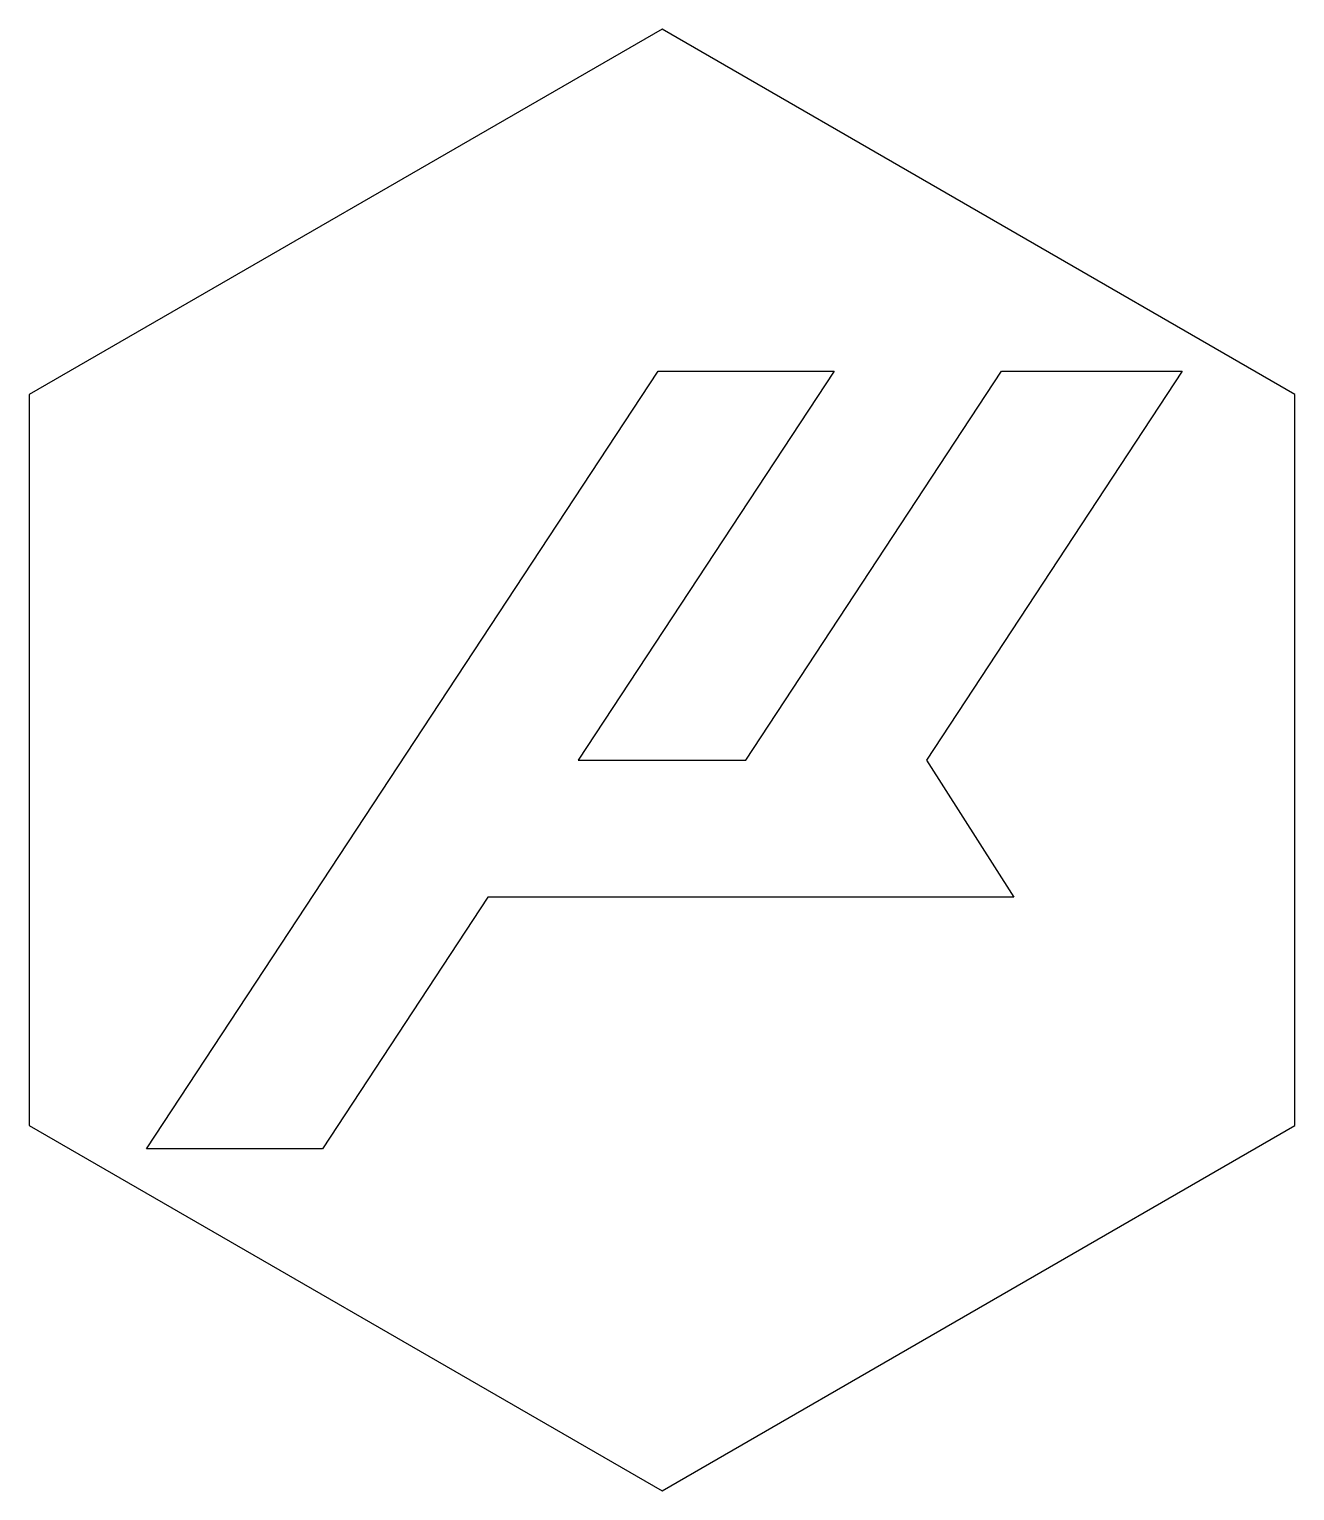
# Model space of a CAD drawing. Header units: millimetres. Extents: x -349 to -136, y 133 to 379.
import ezdxf

# ---------------------------------------------------------------- set-up
doc = ezdxf.new("R2010")
doc.units = ezdxf.units.MM
doc.layers.get('0').update_dxf_attribs({"linetype": 'CONTINUOUS'})

msp = doc.modelspace()

# ---------------------------------------------------------------- linework, layer by layer
for points in [[(-136.07, 317.64), (-242.61, 379.15), (-349.16, 317.64), (-349.16, 194.61), (-242.61, 133.1), (-136.07, 194.61)], [(-213.61, 321.58), (-256.71, 256.12), (-228.52, 256.12), (-185.43, 321.58), (-155.01, 321.58), (-198.1, 256.12), (-183.35, 233.02), (-271.92, 233.02), (-299.8, 190.66), (-329.43, 190.66), (-243.24, 321.58)]]:
    msp.add_lwpolyline(points, close=True)

doc.saveas('drawing.dxf')
